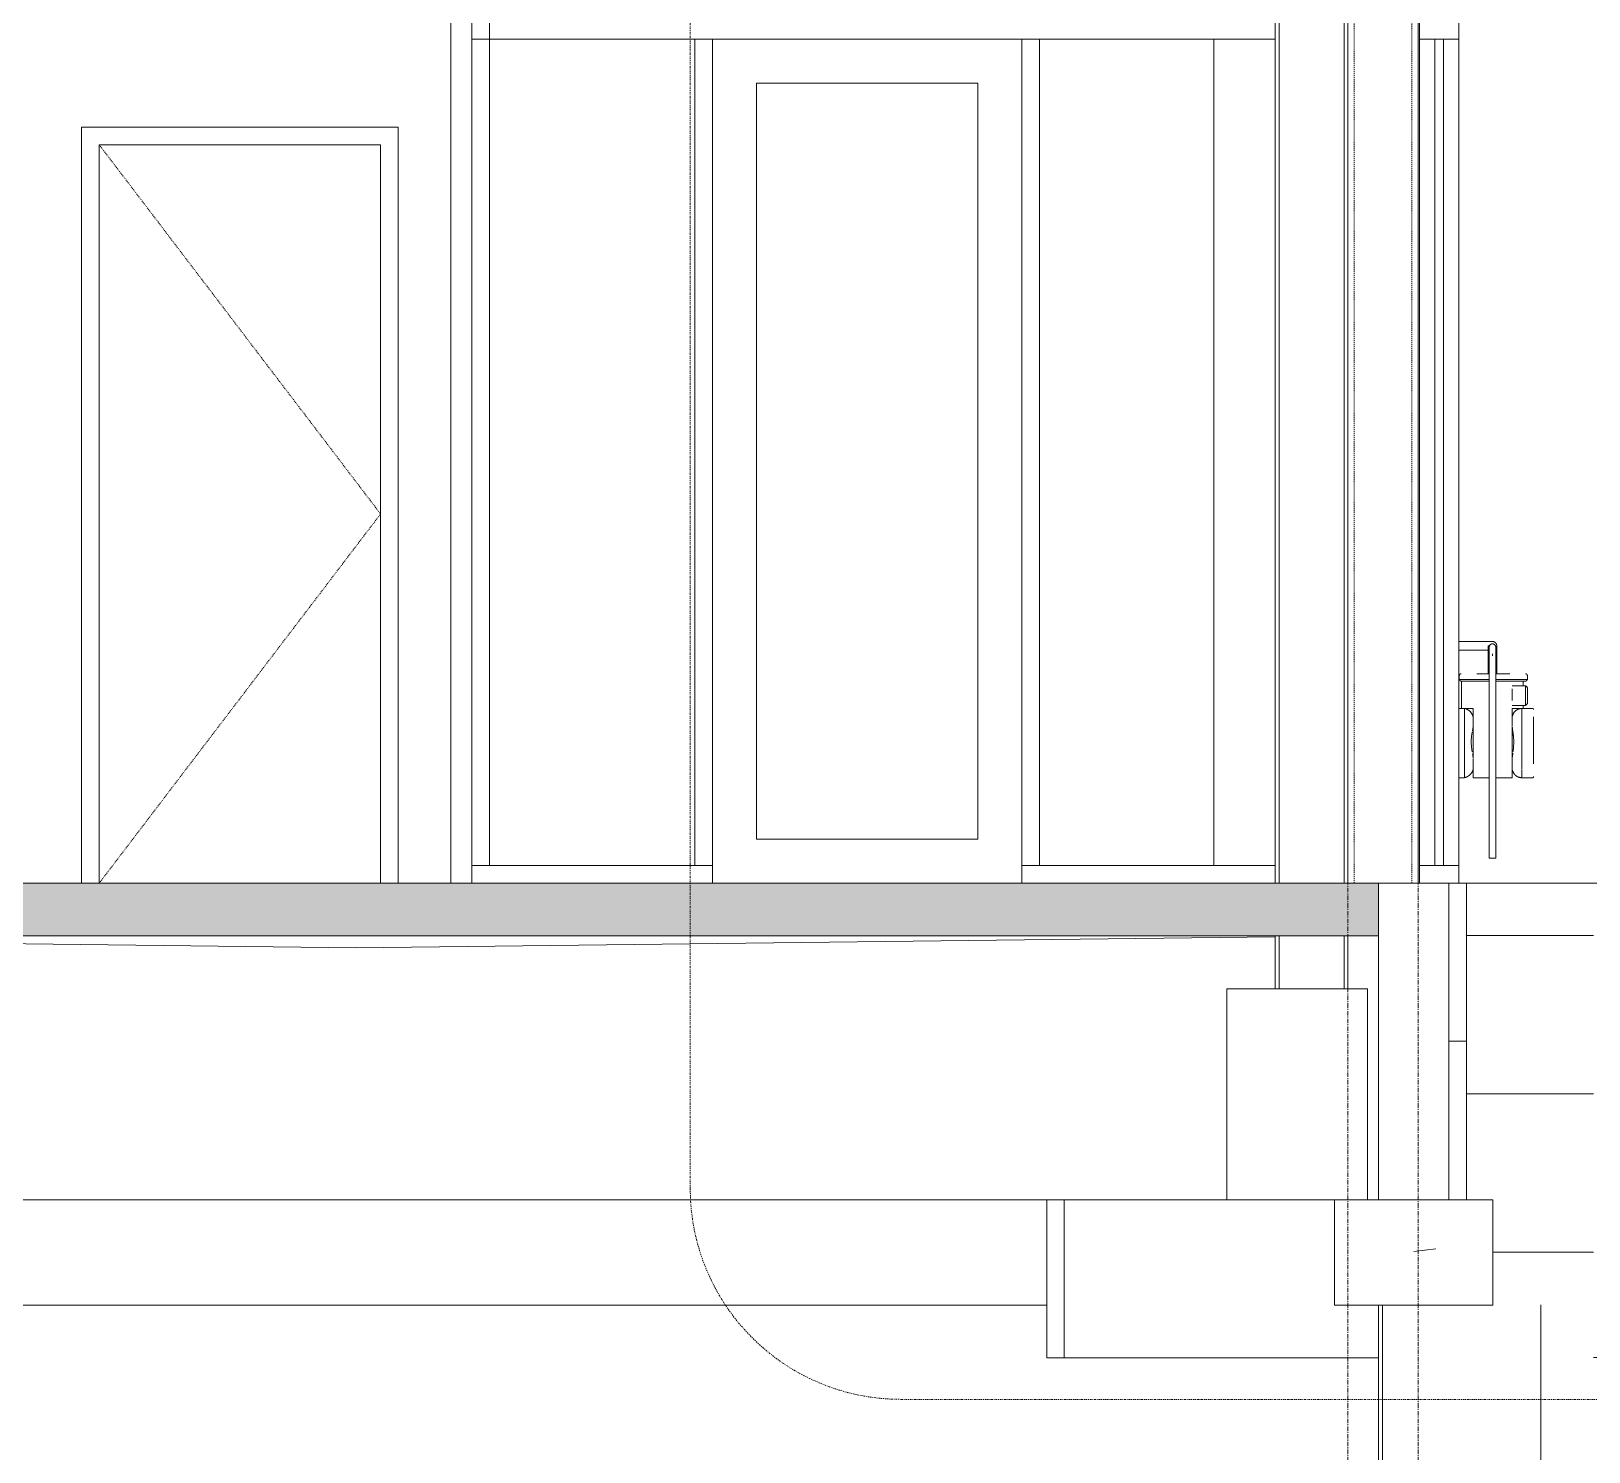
# Model space of a CAD drawing. Header units: inches. Extents: x 21386 to 98862, y -290 to 853.
# Drawn here: x 33353.4 to 33530.5, y -64.7 to 96.9 of the extents above; entities that cross this region are included whole.
import ezdxf

# ---------------------------------------------------------------- set-up
doc = ezdxf.new("R2010")
doc.units = ezdxf.units.IN
doc.header["$MEASUREMENT"] = 0
for name, pattern in [('Dash 1_16_', [0.125, 0.0625, -0.0625]), ('Dash Dot 3_16_', [0.3125, 0.1875, -0.0625, 0, -0.0625]), ('Grid Line 1_2_', [0.875, 0.5, -0.125, 0.125, -0.125]), ('Hidden 1_8_', [0.1875, 0.125, -0.0625])]:
    doc.linetypes.add(name, pattern=pattern)
for name, color, linetype, lineweight in [('A-ANNO-SYMB', 150, 'Continuous', 9), ('A-DOOR', 31, 'Continuous', 13), ('A-DOOR-FRAM', 31, 'Continuous', 9), ('A-FLOR', 192, 'Continuous', 13), ('A-FLOR-LEVL', 51, 'Continuous', 9), ('A-FLOR-MCUT', 51, 'Continuous', 9), ('A-FLOR-PATT', 8, 'Continuous', 25), ('A-GLAZ-CURT', 52, 'Continuous', 13), ('A-GLAZ-CWMG', 51, 'Continuous', 13), ('A-WALL', 113, 'Continuous', 13), ('A-WALL-PATT', 111, 'Continuous', 25), ('C-TOPO', 7, 'Continuous', 13), ('I-WALL', 2, 'Continuous', 13), ('L-SITE-WALL', 31, 'Continuous', 13), ('P-SANR-FIXT', 6, 'Continuous', 13), ('S-COLS', 52, 'Continuous', 13), ('S-FNDN', 32, 'Continuous', 13), ('S-GRID', 1, 'Continuous', 9)]:
    doc.layers.add(name, color=color, linetype=linetype, lineweight=lineweight)
pattern_1 = [(50, (22011.01, 102), (55.0854, -4.8198), [5.76, -63.36]), (355, (22011.01, 102), (-10.6557, 57.7685), [4.608, -50.688]), (100.451, (22015.6, 101.6), (44.4295, 52.9487), [4.895, -53.848]), (46.184, (22011.01, 117.36), (81.9644, -12.712), [8.64, -95.04]), (96.636, (22017.84, 116.3), (71.7815, 74.8124), [7.343, -80.772]), (351.184, (22011.01, 117.36), (71.782, 74.8124), [6.912, -76.032]), (21, (22018.69, 113.52), (45.842, -30.9215), [5.76, -63.36]), (326, (22018.69, 113.52), (18.687, 55.6915), [4.608, -50.688]), (71.451, (22022.51, 110.943), (64.529, 24.77), [4.895, -53.848]), (37.5, (22011.012, 102), (0.9339, 25.5668), [2.534, -47.539, 2.534, -48.922, -50.88]), (37.5, (22011.012, 102), (0.9339, 25.5668), [-101.53, 2.534, -48.346]), (7.5, (22011.012, 102), (20.204, 30.2913), [2.534, -26.803, 2.534, -46.387, -19.392]), (7.5, (22011.012, 102), (20.204, 30.2913), [-78.259, 2.534, -16.858]), (327.5, (21993.885, 102), (40.9978, -1.7324), [2.534, -16.666, 2.534, -57.37, -79.488]), (327.5, (21993.885, 102), (40.9978, -1.7324), [-79.104, 2.534, -76.954]), (317.5, (21986.205, 102), (44.7889, 7.6878), [2.534, -22.426, 2.534, -37.248, -56.448]), (317.5, (21986.205, 102), (44.7889, 7.6878), [-64.742, 2.534, -53.914])]
pattern_2 = [(0, (22011.01, 102), (48, 48), [48, -48]), (0, (22011.01, 120), (48, 48), [48, -48]), (0, (22011.01, 138), (48, 48), [48, -48]), (90, (22017.01, 144), (-48, 48), [48, -48]), (90, (22035.01, 144), (-48, 48), [48, -48]), (90, (22053.01, 144), (-48, 48), [48, -48])]

# ---------------------------------------------------------------- blocks, each defined once
blk = doc.blocks.new('Struct_Xcel_Sports Complex_rvt-3-Building Section - North_South looking East _ Fitness Center')
at = {"layer": 'A-FLOR-PATT', "lineweight": 9}
h = blk.add_hatch(dxfattribs=at)
h.set_pattern_fill('FP_46', color=256, style=0, pattern_type=2)
h.set_pattern_definition(pattern_1)
h.paths.add_polyline_path([(21132.3, -6), (22790.8, -6), (22790.8, 0), (21132.3, 0), (21132.3, -1.69)], flags=0)
at = {"layer": 'A-WALL-PATT', "lineweight": 9}
h = blk.add_hatch(dxfattribs=at)
h.set_pattern_fill('FP_46', color=8, style=0, pattern_type=2)
h.set_pattern_definition(pattern_1)
h.paths.add_polyline_path([(22798.8, -36), (22798.8, 0), (22790.8, 0), (22790.8, -36)], flags=0)
at = {"layer": 'S-FNDN', "lineweight": 9}
h = blk.add_hatch(dxfattribs=at)
h.set_pattern_fill('FP_46', color=8, style=0, pattern_type=2)
h.set_pattern_definition(pattern_1)
h.paths.add_polyline_path([(22801.62, -48), (22803.8, -48), (22803.8, -36), (22785.8, -36), (22785.8, -48)], flags=0)
at = {"layer": 'A-FLOR', "color": 7}
for p, q in [((22790.8, 0), (21132.3, 0)), ((21132.3, -6), (22790.8, -6))]:
    blk.add_line(p, q, dxfattribs=at)
at = {"layer": 'A-FLOR', "color": 8, "lineweight": 9}
for q in [(22561.68, -6), (22779.05, -6.1)]:
    blk.add_line((22674.49, -7.34), q, dxfattribs=at)
at = {"layer": 'A-FLOR-MCUT', "color": 7, "lineweight": 13}
blk.add_line((22790.8, -6), (22790.8, 0), dxfattribs=at)
at = {"layer": 'A-WALL', "color": 7}
blk.add_line((22790.8, 0), (22790.8, -6), dxfattribs=at)
at = {"layer": 'L-SITE-WALL', "color": 7}
for p, q in [((22798.8, 0), (22790.8, 0)), ((22798.8, -36), (22798.8, 0)), ((22790.8, -6), (22790.8, -36)), ((22790.8, -36), (22798.8, -36))]:
    blk.add_line(p, q, dxfattribs=at)
at = {"layer": 'S-FNDN', "color": 8, "lineweight": 9}
for p, q in [((22773.55, -12), (22789.55, -12)), ((22773.55, -36), (22773.55, -12)), ((22789.55, -36), (22789.55, -12)), ((22573.05, -36), (22753.05, -36)), ((22753.05, -36), (22755.05, -36)), ((22753.05, -54), (22753.05, -36)), ((22755.05, -36), (22785.8, -36)), ((22755.05, -54), (22755.05, -36)), ((22753.05, -48), (22573.05, -48)), ((22755.05, -54), (22753.05, -54)), ((22790.8, -54), (22755.05, -54))]:
    blk.add_line(p, q, dxfattribs=at)
at = {"layer": 'S-FNDN', "color": 7}
for p, q in [((22803.8, -36), (22785.8, -36)), ((22785.8, -36), (22785.8, -48)), ((22803.8, -48), (22803.8, -36)), ((22785.8, -48), (22803.8, -48))]:
    blk.add_line(p, q, dxfattribs=at)
blk = doc.blocks.new('W-Wide Flange-Column - B2_E-1389165-Building Section - North_South looking East _ Fitness Center')
at = {"layer": 'S-COLS', "color": 8, "lineweight": 9}
for p, q in [((22779.05, 144.99), (22779.05, 0)), ((22779.49, 144.97), (22779.49, 0)), ((22786.87, 144.66), (22786.87, 0)), ((22787.3, 142.44), (22787.3, 142.63)), ((22779.05, -6), (22779.05, -12)), ((22779.49, -6), (22779.49, -12)), ((22786.87, -6), (22786.87, -12)), ((22787.3, -12), (22787.3, -6))]:
    blk.add_line(p, q, dxfattribs=at)
blk = doc.blocks.new('Door_Single_Storefront - one-1371399-Building Section - North_South looking East _ Fitness Center')
at = {"layer": 'A-DOOR', "color": 8, "lineweight": 9}
for p, q in [((22720.05, 5), (22720.05, 91)), ((22720.05, 91), (22745.24, 91)), ((22745.24, 91), (22745.24, 5)), ((22745.24, 5), (22720.05, 5))]:
    blk.add_line(p, q, dxfattribs=at)
blk = doc.blocks.new('Rectangular Mullion - Exterior 2_ x 4_5_-1417938-Building Section - North_South looking East _ Fitness Center')
at = {"layer": 'A-GLAZ-CWMG', "color": 8, "lineweight": 9}
blk.add_line((22714.05, 96), (22687.68, 96), dxfattribs=at)
blk = doc.blocks.new('Rectangular Mullion - Exterior 2_ x 4_5_-1144623-Building Section - North_South looking East _ Fitness Center')
at = {"layer": 'A-GLAZ-CWMG', "color": 8, "lineweight": 9}
blk.add_line((22779.05, 96), (22751.24, 96), dxfattribs=at)
blk = doc.blocks.new('Rectangular Mullion - Exterior 2_ x 4_5_-1307559-Building Section - North_South looking East _ Fitness Center')
at = {"layer": 'A-GLAZ-CWMG', "color": 8, "lineweight": 9}
blk.add_line((22751.24, 96), (22714.05, 96), dxfattribs=at)
blk = doc.blocks.new('Rectangular Mullion - Exterior 2_ x 4_5_-1312638-Building Section - North_South looking East _ Fitness Center')
at = {"layer": 'A-GLAZ-CWMG', "color": 8, "lineweight": 9}
for p, q in [((22750.24, 0), (22750.24, 2)), ((22750.24, 2), (22779.05, 2))]:
    blk.add_line(p, q, dxfattribs=at)
blk = doc.blocks.new('Rectangular Mullion - Exterior 2_ x 4_5_-1417939-Building Section - North_South looking East _ Fitness Center')
at = {"layer": 'A-GLAZ-CWMG', "color": 8, "lineweight": 9}
for p, q in [((22687.68, 2), (22715.05, 2)), ((22715.05, 2), (22715.05, 0))]:
    blk.add_line(p, q, dxfattribs=at)
blk = doc.blocks.new('Rectangular Mullion - Exterior 2_ x 4_5_-1142494-Building Section - North_South looking East _ Fitness Center')
at = {"layer": 'A-GLAZ-CWMG', "color": 8, "lineweight": 9}
for p, q in [((22689.68, 98), (22689.68, 2)), ((22689.68, 2), (22687.68, 2))]:
    blk.add_line(p, q, dxfattribs=at)
blk = doc.blocks.new('Rectangular Mullion - Exterior 2_ x 4_5_-1115231-Building Section - North_South looking East _ Fitness Center')
at = {"layer": 'A-GLAZ-CWMG', "color": 8, "lineweight": 9}
for p, q in [((22750.24, 96), (22752.24, 96)), ((22750.24, 96), (22750.24, 2)), ((22752.24, 96), (22752.24, 2)), ((22752.24, 2), (22750.24, 2))]:
    blk.add_line(p, q, dxfattribs=at)
blk = doc.blocks.new('System Panel - INSULATED LOW-E GLAZING _SEE ELEVATIONS FOR U-FACTOR_ SHGC_ _ LT_-827433-Building Section - North_South looking East _ Fitness Center')
at = {"layer": 'A-GLAZ-CURT', "color": 7}
for p, q in [((22797.18, 96), (22797.18, 2)), ((22798.18, 96), (22797.18, 96)), ((22798.18, 2), (22798.18, 96)), ((22797.18, 2), (22798.18, 2))]:
    blk.add_line(p, q, dxfattribs=at)
at = {"layer": 'A-GLAZ-CURT', "color": 10, "lineweight": 9}
for p, q in [((22797.18, 96), (22797.18, 2)), ((22798.18, 96), (22797.18, 96)), ((22798.18, 2), (22798.18, 96)), ((22797.18, 2), (22798.18, 2))]:
    blk.add_line(p, q, dxfattribs=at)
blk = doc.blocks.new('Rectangular Mullion - Exterior 2_ x 4_5_-1305167-Building Section - North_South looking East _ Fitness Center')
at = {"layer": 'A-GLAZ-CWMG', "color": 7}
for p, q in [((22795.43, 2), (22795.43, 0)), ((22799.93, 2), (22795.43, 2)), ((22799.93, 0), (22799.93, 2)), ((22795.43, 0), (22799.93, 0))]:
    blk.add_line(p, q, dxfattribs=at)
blk = doc.blocks.new('Rectangular Mullion - Exterior 2_ x 4_5_-1135298-Building Section - North_South looking East _ Fitness Center')
at = {"layer": 'A-GLAZ-CWMG', "color": 7}
for p, q in [((22795.43, 98), (22795.43, 96)), ((22799.93, 98), (22795.43, 98)), ((22799.93, 96), (22799.93, 98)), ((22795.43, 96), (22799.93, 96))]:
    blk.add_line(p, q, dxfattribs=at)
blk = doc.blocks.new('Rectangular Mullion - Exterior 2_ x 4_5_-827464-Building Section - North_South looking East _ Fitness Center')
at = {"layer": 'A-GLAZ-CWMG', "color": 10, "lineweight": 9}
for p, q in [((22795.43, 96), (22797.18, 96)), ((22797.18, 96), (22798.18, 96)), ((22798.18, 96), (22799.93, 96)), ((22797.18, 2), (22795.43, 2)), ((22798.18, 2), (22797.18, 2)), ((22799.93, 2), (22798.18, 2))]:
    blk.add_line(p, q, dxfattribs=at)
at = {"layer": 'A-GLAZ-CWMG', "color": 8, "lineweight": 9}
for p, q in [((22795.43, 2), (22795.43, 96)), ((22799.93, 96), (22799.93, 2))]:
    blk.add_line(p, q, dxfattribs=at)
blk = doc.blocks.new('Single-Flush - 32_ x 84_-1295707-Building Section - North_South looking East _ Fitness Center')
at = {"layer": 'A-DOOR', "color": 8, "linetype": 'Dash 1_16_', "lineweight": 9}
for p in [(22645.3, 84), (22645.3, 0)]:
    blk.add_line(p, (22677.3, 42), dxfattribs=at)
at = {"layer": 'A-DOOR-FRAM', "color": 8}
for p, q in [((22679.3, 86), (22643.3, 86)), ((22643.3, 86), (22643.3, 0)), ((22679.3, 0), (22679.3, 86)), ((22645.3, 0), (22645.3, 84)), ((22645.3, 84), (22677.3, 84)), ((22677.3, 84), (22677.3, 0))]:
    blk.add_line(p, q, dxfattribs=at)
blk = doc.blocks.new('gas_meter-250_cfh_2214 - gas_meter-250_cfh_2214-1353211-Building Section - North_South looking East _ Fitness Center')
at = {"layer": 'P-SANR-FIXT', "color": 8, "lineweight": 9}
for p, q in [((22803.13, 27.5), (22799.93, 27.5)), ((22803.47, 27), (22803.25, 27)), ((22799.93, 26.5), (22803.13, 26.5)), ((22803.24, 26.25), (22803.24, 23.86)), ((22803.37, 26.11), (22803.37, 25.86)), ((22803.37, 25.86), (22803.37, 2.86)), ((22803.74, 26.09), (22803.74, 25.86)), ((22804.12, 25.86), (22804.12, 26.11)), ((22804.12, 2.86), (22804.12, 25.86)), ((22804.24, 23.86), (22804.24, 26.25)), ((22799.97, 23.6), (22799.97, 23.18)), ((22800.04, 23.18), (22799.97, 23.18)), ((22799.97, 23.18), (22801.97, 23.18)), ((22803.38, 23.83), (22801.97, 23.83)), ((22801.97, 23.18), (22803.38, 23.18)), ((22803.39, 23.86), (22803.24, 23.86)), ((22804.24, 23.86), (22804.09, 23.86)), ((22805.72, 23.83), (22804.1, 23.83)), ((22804.1, 23.18), (22805.72, 23.18)), ((22805.72, 23.18), (22807.72, 23.18)), ((22807.72, 23.18), (22807.65, 23.18)), ((22807.72, 23.18), (22807.72, 23.6)), ((22801.97, 23), (22800.13, 23)), ((22800.13, 23), (22800.19, 23)), ((22800.24, 23), (22800.24, 19.88)), ((22800.24, 23), (22801.97, 23)), ((22803.38, 23), (22801.97, 23)), ((22805.72, 23), (22804.1, 23)), ((22807.56, 23), (22805.72, 23)), ((22805.74, 23), (22807.24, 23)), ((22807.49, 22.47), (22806, 22.47)), ((22806, 21.72), (22806, 22.1)), ((22806, 20.97), (22806, 21.72)), ((22807.24, 22.47), (22807.24, 23)), ((22807.31, 23), (22807.56, 23)), ((22807.49, 21.72), (22807.49, 22.47)), ((22807.49, 20.97), (22807.49, 21.72)), ((22807.72, 22.24), (22807.72, 21.72)), ((22807.72, 21.72), (22807.72, 22.24)), ((22807.72, 21.72), (22807.72, 20.97)), ((22800.58, 19.88), (22799.93, 19.88)), ((22800.58, 18.94), (22800.58, 19.88)), ((22800.58, 19.88), (22801.56, 19.88)), ((22801.56, 19.88), (22801.56, 18.9)), ((22806, 20.78), (22806, 20.97)), ((22806, 20.22), (22807.49, 20.22)), ((22806, 18.94), (22806, 19.88)), ((22806, 19.88), (22807.08, 19.88)), ((22808.31, 19.88), (22807.08, 19.88)), ((22807.08, 19.88), (22807.08, 18.94)), ((22807.24, 19.87), (22807.24, 20.22)), ((22807.49, 20.22), (22807.49, 20.97)), ((22807.72, 20.97), (22807.72, 20.45)), ((22807.72, 20.45), (22807.72, 20.97)), ((22800.58, 13.6), (22800.58, 18.94)), ((22801.56, 18.9), (22801.56, 18.9)), ((22801.56, 18.89), (22801.56, 18.88)), ((22801.56, 18.88), (22801.56, 17.85)), ((22801.56, 17.87), (22801.56, 15.83)), ((22806, 18.88), (22806, 18.94)), ((22806, 17.85), (22806, 18.88)), ((22806, 15.83), (22806, 17.8)), ((22807.08, 18.94), (22807.08, 13.6)), ((22808.43, 13.59), (22808.43, 18.93)), ((22801.56, 15.83), (22801.56, 14.21)), ((22806, 14.29), (22806, 15.83)), ((22806, 13.54), (22806, 14.29)), ((22800.58, 12), (22800.58, 13.6)), ((22801.56, 14.14), (22801.56, 13.53)), ((22801.56, 13.53), (22801.56, 12.98)), ((22801.56, 12.98), (22801.56, 12)), ((22806, 12.94), (22806, 13.54)), ((22806, 12), (22806, 12.94)), ((22807.08, 13.6), (22807.08, 12.96)), ((22807.08, 12.91), (22807.08, 12)), ((22799.93, 12), (22800.58, 12)), ((22800.77, 12.08), (22800.81, 12.08)), ((22803.39, 12), (22801.56, 12)), ((22806, 12), (22804.11, 12)), ((22806.67, 12.08), (22806.81, 12.08)), ((22807.08, 12), (22808.31, 12)), ((22803.74, 2.86), (22803.37, 2.86)), ((22804.12, 2.86), (22803.74, 2.86))]:
    blk.add_line(p, q, dxfattribs=at)
at = {"layer": 'P-SANR-FIXT', "color": 8, "lineweight": 9, "flags": 128}
for points in [[(22803.13, 27.5), (22803.15, 27.5), (22803.18, 27.5), (22803.2, 27.5), (22803.23, 27.5), (22803.25, 27.5), (22803.27, 27.5), (22803.3, 27.5), (22803.32, 27.5), (22803.34, 27.5), (22803.37, 27.5), (22803.39, 27.5), (22803.41, 27.5), (22803.43, 27.5), (22803.45, 27.5), (22803.47, 27.5), (22803.49, 27.5), (22803.51, 27.5), (22803.53, 27.5), (22803.55, 27.5), (22803.57, 27.5), (22803.58, 27.5), (22803.6, 27.5), (22803.62, 27.5), (22803.63, 27.5), (22803.64, 27.5), (22803.66, 27.5), (22803.67, 27.5), (22803.68, 27.5), (22803.69, 27.5), (22803.7, 27.5), (22803.71, 27.5), (22803.71, 27.5), (22803.72, 27.5), (22803.73, 27.5), (22803.73, 27.5), (22803.74, 27.5), (22803.74, 27.5), (22803.74, 27.5), (22803.74, 27.5)], [(22803.24, 27), (22803.24, 27), (22803.24, 27), (22803.24, 26.99), (22803.24, 26.99), (22803.24, 26.99), (22803.24, 26.98), (22803.24, 26.97), (22803.24, 26.96), (22803.24, 26.95), (22803.24, 26.94), (22803.24, 26.93), (22803.24, 26.92), (22803.24, 26.9), (22803.24, 26.89), (22803.24, 26.87), (22803.24, 26.85), (22803.24, 26.83), (22803.24, 26.81), (22803.24, 26.79), (22803.24, 26.77), (22803.24, 26.75), (22803.24, 26.73), (22803.24, 26.7), (22803.24, 26.68), (22803.24, 26.66), (22803.24, 26.63), (22803.24, 26.6), (22803.24, 26.58), (22803.24, 26.55), (22803.24, 26.52), (22803.24, 26.49), (22803.24, 26.47), (22803.24, 26.44), (22803.24, 26.41), (22803.24, 26.38), (22803.24, 26.35), (22803.24, 26.32), (22803.24, 26.29), (22803.24, 26.26), (22803.24, 26.25)], [(22803.37, 26.86), (22803.37, 26.87), (22803.37, 26.89), (22803.37, 26.9), (22803.37, 26.91), (22803.37, 26.93), (22803.38, 26.94), (22803.38, 26.96), (22803.38, 26.97), (22803.39, 26.99), (22803.39, 27), (22803.4, 27.01), (22803.41, 27.03), (22803.41, 27.04), (22803.42, 27.05), (22803.43, 27.07), (22803.44, 27.08), (22803.45, 27.09), (22803.46, 27.1), (22803.47, 27.11), (22803.48, 27.12), (22803.49, 27.13), (22803.5, 27.14), (22803.51, 27.15), (22803.53, 27.16), (22803.54, 27.17), (22803.55, 27.18), (22803.56, 27.19), (22803.58, 27.19), (22803.59, 27.2), (22803.6, 27.2), (22803.62, 27.21), (22803.63, 27.21), (22803.65, 27.22), (22803.66, 27.22), (22803.68, 27.22), (22803.69, 27.23), (22803.71, 27.23), (22803.72, 27.23), (22803.74, 27.23), (22803.74, 27.23)], [(22803.37, 26.11), (22803.37, 26.14), (22803.37, 26.17), (22803.37, 26.2), (22803.37, 26.22), (22803.37, 26.25), (22803.37, 26.28), (22803.37, 26.31), (22803.37, 26.34), (22803.37, 26.37), (22803.37, 26.4), (22803.37, 26.42), (22803.37, 26.45), (22803.37, 26.48), (22803.37, 26.5), (22803.37, 26.53), (22803.37, 26.55), (22803.37, 26.58), (22803.37, 26.6), (22803.37, 26.62), (22803.37, 26.64), (22803.37, 26.66), (22803.37, 26.68), (22803.37, 26.7), (22803.37, 26.72), (22803.37, 26.74), (22803.37, 26.75), (22803.37, 26.77), (22803.37, 26.78), (22803.37, 26.79), (22803.37, 26.8), (22803.37, 26.81), (22803.37, 26.82), (22803.37, 26.83), (22803.37, 26.84), (22803.37, 26.84), (22803.37, 26.85), (22803.37, 26.85), (22803.37, 26.85), (22803.37, 26.86)], [(22803.37, 26.86), (22803.37, 26.85), (22803.37, 26.85), (22803.37, 26.85), (22803.37, 26.84), (22803.37, 26.84), (22803.37, 26.83), (22803.37, 26.82), (22803.37, 26.8), (22803.37, 26.79), (22803.37, 26.78), (22803.37, 26.76), (22803.37, 26.74), (22803.37, 26.72), (22803.37, 26.7), (22803.37, 26.68), (22803.37, 26.66), (22803.37, 26.63), (22803.37, 26.61), (22803.37, 26.58), (22803.37, 26.55), (22803.37, 26.52), (22803.37, 26.49), (22803.37, 26.46), (22803.37, 26.43), (22803.37, 26.4), (22803.37, 26.36), (22803.37, 26.33), (22803.37, 26.29), (22803.37, 26.25), (22803.37, 26.22), (22803.37, 26.18), (22803.37, 26.14), (22803.37, 26.1), (22803.37, 26.06), (22803.37, 26.03), (22803.37, 25.99), (22803.37, 25.95), (22803.37, 25.91), (22803.37, 25.87), (22803.37, 25.86)], [(22803.74, 27.5), (22803.76, 27.5), (22803.78, 27.5), (22803.8, 27.5), (22803.82, 27.49), (22803.84, 27.49), (22803.86, 27.49), (22803.88, 27.48), (22803.9, 27.47), (22803.92, 27.47), (22803.94, 27.46), (22803.95, 27.45), (22803.97, 27.44), (22803.99, 27.43), (22804.01, 27.42), (22804.02, 27.41), (22804.04, 27.4), (22804.05, 27.39), (22804.07, 27.38), (22804.08, 27.36), (22804.1, 27.35), (22804.11, 27.33), (22804.13, 27.32), (22804.14, 27.3), (22804.15, 27.29), (22804.16, 27.27), (22804.17, 27.25), (22804.18, 27.24), (22804.19, 27.22), (22804.2, 27.2), (22804.21, 27.18), (22804.21, 27.16), (22804.22, 27.14), (22804.22, 27.12), (22804.23, 27.1), (22804.23, 27.08), (22804.24, 27.07), (22804.24, 27.05), (22804.24, 27.03), (22804.24, 27.01), (22804.24, 26.99), (22804.24, 26.97), (22804.24, 26.95), (22804.23, 26.93), (22804.23, 26.91), (22804.23, 26.89), (22804.22, 26.87)], [(22803.74, 27.23), (22803.76, 27.23), (22803.77, 27.23), (22803.79, 27.23), (22803.8, 27.23), (22803.81, 27.22), (22803.83, 27.22), (22803.84, 27.22), (22803.86, 27.21), (22803.87, 27.21), (22803.89, 27.2), (22803.9, 27.19), (22803.91, 27.19), (22803.93, 27.18), (22803.94, 27.17), (22803.95, 27.16), (22803.96, 27.16), (22803.98, 27.15), (22803.99, 27.14), (22804, 27.13), (22804.01, 27.12), (22804.02, 27.11), (22804.03, 27.09), (22804.04, 27.08), (22804.05, 27.07), (22804.06, 27.06), (22804.06, 27.05), (22804.07, 27.03), (22804.08, 27.02), (22804.08, 27.01), (22804.09, 26.99), (22804.09, 26.98), (22804.1, 26.96), (22804.1, 26.95), (22804.11, 26.93), (22804.11, 26.92), (22804.11, 26.9), (22804.11, 26.89), (22804.11, 26.87), (22804.12, 26.86), (22804.12, 26.86)], [(22804.12, 26.86), (22804.12, 26.85), (22804.12, 26.85), (22804.12, 26.85), (22804.12, 26.85), (22804.12, 26.84), (22804.12, 26.83), (22804.12, 26.83), (22804.12, 26.82), (22804.12, 26.81), (22804.12, 26.8), (22804.12, 26.78), (22804.12, 26.77), (22804.12, 26.76), (22804.12, 26.74), (22804.12, 26.72), (22804.12, 26.71), (22804.12, 26.69), (22804.12, 26.67), (22804.12, 26.65), (22804.12, 26.63), (22804.12, 26.61), (22804.12, 26.58), (22804.12, 26.56), (22804.12, 26.54), (22804.12, 26.51), (22804.12, 26.48), (22804.12, 26.46), (22804.12, 26.43), (22804.12, 26.4), (22804.12, 26.38), (22804.12, 26.35), (22804.12, 26.32), (22804.12, 26.29), (22804.12, 26.26), (22804.12, 26.23), (22804.12, 26.2), (22804.12, 26.17), (22804.12, 26.14), (22804.12, 26.11), (22804.12, 26.11)], [(22804.12, 25.86), (22804.12, 25.9), (22804.12, 25.94), (22804.12, 25.97), (22804.12, 26.01), (22804.12, 26.05), (22804.12, 26.09), (22804.12, 26.13), (22804.12, 26.17), (22804.12, 26.21), (22804.12, 26.24), (22804.12, 26.28), (22804.12, 26.32), (22804.12, 26.35), (22804.12, 26.39), (22804.12, 26.42), (22804.12, 26.45), (22804.12, 26.48), (22804.12, 26.51), (22804.12, 26.54), (22804.12, 26.57), (22804.12, 26.6), (22804.12, 26.63), (22804.12, 26.65), (22804.12, 26.67), (22804.12, 26.7), (22804.12, 26.72), (22804.12, 26.74), (22804.12, 26.76), (22804.12, 26.77), (22804.12, 26.79), (22804.12, 26.8), (22804.12, 26.81), (22804.12, 26.82), (22804.12, 26.83), (22804.12, 26.84), (22804.12, 26.85), (22804.12, 26.85), (22804.12, 26.85), (22804.12, 26.86)], [(22804.2, 26.81), (22804.19, 26.79), (22804.19, 26.77), (22804.18, 26.76), (22804.17, 26.74)], [(22804.24, 26.25), (22804.24, 26.28), (22804.24, 26.31), (22804.24, 26.34), (22804.24, 26.37), (22804.24, 26.4), (22804.24, 26.43), (22804.24, 26.46), (22804.24, 26.49), (22804.24, 26.51), (22804.24, 26.54), (22804.24, 26.57), (22804.24, 26.6), (22804.24, 26.62), (22804.24, 26.65), (22804.24, 26.67), (22804.24, 26.7), (22804.24, 26.72), (22804.24, 26.74), (22804.24, 26.77), (22804.24, 26.79), (22804.24, 26.81), (22804.24, 26.83), (22804.24, 26.85), (22804.24, 26.86), (22804.24, 26.88), (22804.24, 26.9), (22804.24, 26.91), (22804.24, 26.93), (22804.24, 26.94), (22804.24, 26.95), (22804.24, 26.96), (22804.24, 26.97), (22804.24, 26.98), (22804.24, 26.98), (22804.24, 26.99), (22804.24, 26.99), (22804.24, 27), (22804.24, 27), (22804.24, 27)], [(22803.28, 26.5), (22803.26, 26.5), (22803.23, 26.5), (22803.21, 26.5), (22803.18, 26.5), (22803.16, 26.5), (22803.14, 26.5), (22803.13, 26.5)], [(22799.97, 23.6), (22799.97, 23.61), (22799.97, 23.62), (22799.97, 23.63), (22799.97, 23.64), (22799.97, 23.64), (22799.98, 23.65), (22799.98, 23.66), (22799.98, 23.67), (22799.98, 23.68), (22799.99, 23.69), (22799.99, 23.7), (22800, 23.71), (22800, 23.71), (22800.01, 23.72), (22800.01, 23.73), (22800.02, 23.74), (22800.02, 23.74), (22800.03, 23.75), (22800.03, 23.76), (22800.04, 23.77), (22800.05, 23.77), (22800.05, 23.78), (22800.06, 23.78), (22800.07, 23.79), (22800.08, 23.79), (22800.08, 23.8), (22800.09, 23.8), (22800.1, 23.81), (22800.11, 23.81), (22800.12, 23.82), (22800.13, 23.82), (22800.14, 23.82), (22800.14, 23.82), (22800.15, 23.83), (22800.16, 23.83), (22800.17, 23.83), (22800.18, 23.83), (22800.19, 23.83), (22800.2, 23.83), (22800.2, 23.83)], [(22800.13, 23), (22800.12, 23), (22800.11, 23.01), (22800.1, 23.01), (22800.09, 23.02), (22800.09, 23.02), (22800.08, 23.02), (22800.07, 23.03), (22800.06, 23.04), (22800.05, 23.04), (22800.05, 23.05), (22800.04, 23.05), (22800.03, 23.06), (22800.03, 23.07), (22800.02, 23.08), (22800.01, 23.08), (22800.01, 23.09), (22800, 23.1), (22800, 23.11), (22799.99, 23.12), (22799.99, 23.12), (22799.98, 23.13), (22799.98, 23.14), (22799.98, 23.15), (22799.97, 23.16), (22799.97, 23.17), (22799.97, 23.18), (22799.97, 23.18)], [(22807.49, 23.83), (22807.5, 23.83), (22807.51, 23.83), (22807.52, 23.83), (22807.52, 23.83), (22807.53, 23.83), (22807.54, 23.82), (22807.55, 23.82), (22807.56, 23.82), (22807.57, 23.82), (22807.58, 23.81), (22807.59, 23.81), (22807.59, 23.81), (22807.6, 23.8), (22807.61, 23.8), (22807.62, 23.79), (22807.63, 23.79), (22807.63, 23.78), (22807.64, 23.77), (22807.65, 23.77), (22807.65, 23.76), (22807.66, 23.75), (22807.67, 23.75), (22807.67, 23.74), (22807.68, 23.73), (22807.68, 23.72), (22807.69, 23.72), (22807.69, 23.71), (22807.7, 23.7), (22807.7, 23.69), (22807.7, 23.68), (22807.71, 23.67), (22807.71, 23.67), (22807.71, 23.66), (22807.71, 23.65), (22807.72, 23.64), (22807.72, 23.63), (22807.72, 23.62), (22807.72, 23.61), (22807.72, 23.6), (22807.72, 23.6)], [(22807.72, 23.18), (22807.72, 23.17), (22807.72, 23.16), (22807.71, 23.15), (22807.71, 23.14), (22807.71, 23.13), (22807.7, 23.13), (22807.7, 23.12), (22807.69, 23.11), (22807.69, 23.1), (22807.68, 23.09), (22807.68, 23.08), (22807.67, 23.08), (22807.66, 23.07), (22807.66, 23.06), (22807.65, 23.06), (22807.64, 23.05), (22807.64, 23.04), (22807.63, 23.04), (22807.62, 23.03), (22807.61, 23.03), (22807.61, 23.02), (22807.6, 23.02), (22807.59, 23.01), (22807.58, 23.01), (22807.57, 23), (22807.56, 23), (22807.56, 23)], [(22807.49, 22.47), (22807.52, 22.45), (22807.55, 22.43), (22807.58, 22.4), (22807.6, 22.38), (22807.63, 22.35), (22807.65, 22.33), (22807.68, 22.3), (22807.7, 22.27), (22807.72, 22.24)], [(22807.72, 20.45), (22807.7, 20.42), (22807.68, 20.39), (22807.65, 20.36), (22807.63, 20.34), (22807.6, 20.31), (22807.58, 20.29), (22807.55, 20.26), (22807.52, 20.24), (22807.49, 20.22)], [(22808.31, 19.88), (22808.32, 19.88), (22808.32, 19.88), (22808.32, 19.88), (22808.33, 19.88), (22808.33, 19.88), (22808.34, 19.88), (22808.34, 19.87), (22808.35, 19.87), (22808.35, 19.87), (22808.36, 19.87), (22808.36, 19.87), (22808.37, 19.87), (22808.37, 19.86), (22808.37, 19.86), (22808.38, 19.86), (22808.38, 19.86), (22808.38, 19.85), (22808.39, 19.85), (22808.39, 19.85), (22808.4, 19.84), (22808.4, 19.84), (22808.4, 19.84), (22808.4, 19.83), (22808.41, 19.83), (22808.41, 19.82), (22808.41, 19.82), (22808.41, 19.82), (22808.42, 19.81), (22808.42, 19.81), (22808.42, 19.8), (22808.42, 19.8), (22808.42, 19.79), (22808.42, 19.79), (22808.43, 19.79), (22808.43, 19.78), (22808.43, 19.78), (22808.43, 19.77), (22808.43, 19.77), (22808.43, 19.76), (22808.43, 19.76)], [(22808.43, 12.12), (22808.43, 12.11), (22808.43, 12.11), (22808.43, 12.1), (22808.43, 12.1), (22808.43, 12.09), (22808.42, 12.09), (22808.42, 12.09), (22808.42, 12.08), (22808.42, 12.08), (22808.42, 12.07), (22808.42, 12.07), (22808.42, 12.06), (22808.41, 12.06), (22808.41, 12.06), (22808.41, 12.05), (22808.41, 12.05), (22808.4, 12.04), (22808.4, 12.04), (22808.4, 12.04), (22808.39, 12.03), (22808.39, 12.03), (22808.39, 12.03), (22808.38, 12.02), (22808.38, 12.02), (22808.37, 12.02), (22808.37, 12.02), (22808.37, 12.01), (22808.36, 12.01), (22808.36, 12.01), (22808.35, 12.01), (22808.35, 12.01), (22808.34, 12), (22808.34, 12), (22808.34, 12), (22808.33, 12), (22808.33, 12), (22808.32, 12), (22808.32, 12), (22808.31, 12)]]:
    blk.add_lwpolyline(points, dxfattribs=at)
at = {"layer": 'P-SANR-FIXT', "color": 8, "lineweight": 9}
for points, knots in [([(22801.56, 18.9), (22801.54, 18.96), (22801.51, 19.06), (22801.46, 19.17), (22801.41, 19.27), (22801.34, 19.37), (22801.27, 19.46), (22801.2, 19.53), (22801.13, 19.6), (22801.06, 19.65), (22801.01, 19.69), (22800.98, 19.71), (22800.94, 19.73), (22800.88, 19.77), (22800.8, 19.8), (22800.7, 19.85), (22800.63, 19.87), (22800.58, 19.88)], [0, 0, 0, 0, 0.1, 0.15, 0.2, 0.3, 0.35, 0.4, 0.475, 0.55, 0.5875, 0.60625, 0.625, 0.7, 0.775, 0.85, 1, 1, 1, 1]), ([(22801.39, 19.3), (22801.38, 19.3), (22801.37, 19.32), (22801.35, 19.35), (22801.33, 19.38), (22801.31, 19.41), (22801.29, 19.43), (22801.27, 19.45), (22801.24, 19.48), (22801.21, 19.51), (22801.2, 19.53), (22801.19, 19.54)], [0.1823297, 0.1823297, 0.1823297, 0.1823297, 0.1875, 0.21875, 0.234375, 0.25, 0.265625, 0.28125, 0.3125, 0.34375, 0.375, 0.375, 0.375, 0.375]), ([(22801.19, 19.54), (22801.2, 19.53), (22801.21, 19.51), (22801.24, 19.48), (22801.27, 19.45), (22801.29, 19.43), (22801.3, 19.41), (22801.31, 19.41)], [0.625, 0.625, 0.625, 0.625, 0.65625, 0.6875, 0.71875, 0.734375, 0.75, 0.75, 0.75, 0.75]), ([(22807.08, 19.88), (22807.04, 19.88), (22806.99, 19.88), (22806.9, 19.86), (22806.85, 19.85), (22806.81, 19.84), (22806.77, 19.83), (22806.73, 19.82), (22806.69, 19.8), (22806.64, 19.79), (22806.6, 19.76), (22806.55, 19.74), (22806.5, 19.71), (22806.45, 19.68), (22806.4, 19.64), (22806.35, 19.6), (22806.31, 19.56), (22806.28, 19.53), (22806.25, 19.49), (22806.21, 19.45), (22806.17, 19.39), (22806.13, 19.32), (22806.1, 19.25), (22806.07, 19.18), (22806.03, 19.08), (22806.01, 19), (22806, 18.94)], [0, 0, 0, 0, 0.142857, 0.214286, 0.25, 0.285714, 0.321429, 0.357143, 0.392857, 0.428571, 0.464286, 0.5, 0.535714, 0.571429, 0.607143, 0.642857, 0.678571, 0.696429, 0.714286, 0.75, 0.785714, 0.821429, 0.857143, 0.892857, 0.928571, 1, 1, 1, 1]), ([(22806.29, 19.54), (22806.29, 19.53), (22806.27, 19.52), (22806.25, 19.49), (22806.22, 19.46), (22806.21, 19.44), (22806.19, 19.42), (22806.18, 19.4), (22806.16, 19.37), (22806.14, 19.34), (22806.13, 19.31), (22806.12, 19.31)], [0.625, 0.625, 0.625, 0.625, 0.65625, 0.6875, 0.71875, 0.734375, 0.75, 0.765625, 0.78125, 0.8125, 0.8259982, 0.8259982, 0.8259982, 0.8259982]), ([(22806.19, 19.42), (22806.2, 19.42), (22806.21, 19.44), (22806.22, 19.46), (22806.25, 19.49), (22806.27, 19.52), (22806.29, 19.53), (22806.29, 19.54)], [0.25, 0.25, 0.25, 0.25, 0.265625, 0.28125, 0.3125, 0.34375, 0.375, 0.375, 0.375, 0.375]), ([(22801.56, 18.9), (22801.54, 18.96), (22801.52, 19.03), (22801.48, 19.13), (22801.46, 19.17), (22801.45, 19.19)], [0, 0, 0, 0, 0.0625, 0.09375, 0.125, 0.125, 0.125, 0.125]), ([(22801.46, 17.28), (22801.47, 17.32), (22801.49, 17.44), (22801.52, 17.64), (22801.55, 17.8), (22801.56, 17.87)], [0.6893474, 0.6893474, 0.6893474, 0.6893474, 0.75, 0.875, 1, 1, 1, 1]), ([(22806.08, 19.22), (22806.07, 19.2), (22806.06, 19.16), (22806.03, 19.07), (22806.01, 18.99), (22806, 18.94)], [0.875, 0.875, 0.875, 0.875, 0.90625, 0.9375, 1, 1, 1, 1]), ([(22806, 17.8), (22806.01, 17.72), (22806.03, 17.57), (22806.05, 17.38), (22806.06, 17.27), (22806.07, 17.23)], [0, 0, 0, 0, 0.125, 0.25, 0.3090159, 0.3090159, 0.3090159, 0.3090159]), ([(22801.34, 15.83), (22801.33, 16.01), (22801.33, 16.29), (22801.36, 16.64), (22801.39, 16.86), (22801.41, 17.03), (22801.43, 17.12), (22801.44, 17.18), (22801.44, 17.19)], [0, 0, 0, 0, 0.25, 0.375, 0.5, 0.5625, 0.625, 0.6413922, 0.6413922, 0.6413922, 0.6413922]), ([(22806.08, 17.13), (22806.08, 17.12), (22806.09, 17.07), (22806.1, 16.98), (22806.12, 16.86), (22806.13, 16.73), (22806.15, 16.56), (22806.17, 16.27), (22806.17, 16.01), (22806.16, 15.83)], [0.3581675, 0.3581675, 0.3581675, 0.3581675, 0.375, 0.4375, 0.5, 0.5625, 0.625, 0.75, 1, 1, 1, 1]), ([(22801.44, 14.93), (22801.44, 14.95), (22801.42, 15.07), (22801.39, 15.27), (22801.36, 15.55), (22801.34, 15.74), (22801.34, 15.83)], [0.4590176, 0.4590176, 0.4590176, 0.4590176, 0.5, 0.6666667, 0.8333333, 1, 1, 1, 1]), ([(22806.16, 15.83), (22806.16, 15.74), (22806.15, 15.57), (22806.12, 15.3), (22806.1, 15.11), (22806.08, 15), (22806.08, 14.99)], [0, 0, 0, 0, 0.1666667, 0.3333333, 0.5, 0.5353364, 0.5353364, 0.5353364, 0.5353364]), ([(22800.58, 12), (22800.61, 12.01), (22800.67, 12.02), (22800.75, 12.06), (22800.82, 12.09), (22800.88, 12.11), (22800.93, 12.14), (22800.99, 12.18), (22801.04, 12.22), (22801.1, 12.26), (22801.15, 12.3), (22801.19, 12.34), (22801.22, 12.37), (22801.27, 12.42), (22801.34, 12.51), (22801.41, 12.61), (22801.46, 12.71), (22801.51, 12.82), (22801.54, 12.91), (22801.56, 12.98)], [0, 0, 0, 0, 0.1, 0.2, 0.25, 0.3, 0.35, 0.4, 0.45, 0.5, 0.55, 0.575, 0.6, 0.65, 0.7, 0.8, 0.85, 0.9, 1, 1, 1, 1]), ([(22801.26, 12.41), (22801.27, 12.43), (22801.31, 12.47), (22801.34, 12.52), (22801.36, 12.55), (22801.37, 12.56)], [0.8, 0.8, 0.8, 0.8, 0.825, 0.85, 0.86115606, 0.86115606, 0.86115606, 0.86115606]), ([(22801.43, 12.66), (22801.46, 12.71), (22801.5, 12.8), (22801.54, 12.91), (22801.56, 12.96)], [0.9, 0.9, 0.9, 0.9, 0.95, 0.99598298, 0.99598298, 0.99598298, 0.99598298]), ([(22806, 12.94), (22806.01, 12.87), (22806.04, 12.77), (22806.08, 12.66), (22806.12, 12.58), (22806.16, 12.5), (22806.21, 12.43), (22806.26, 12.38), (22806.29, 12.34), (22806.32, 12.31), (22806.35, 12.28), (22806.39, 12.25), (22806.43, 12.21), (22806.48, 12.18), (22806.52, 12.16), (22806.55, 12.14), (22806.58, 12.12), (22806.61, 12.11), (22806.66, 12.09), (22806.71, 12.07), (22806.76, 12.05), (22806.81, 12.03), (22806.85, 12.02), (22806.9, 12.02), (22806.95, 12.01), (22807.02, 12), (22807.06, 12), (22807.08, 12)], [0, 0, 0, 0, 0.083333, 0.125, 0.166667, 0.208333, 0.25, 0.291667, 0.3125, 0.333333, 0.354167, 0.375, 0.416667, 0.458333, 0.479167, 0.5, 0.520833, 0.541667, 0.583333, 0.625, 0.666667, 0.708333, 0.75, 0.791667, 0.833333, 0.916667, 1, 1, 1, 1]), ([(22806.16, 12.51), (22806.16, 12.51), (22806.17, 12.49), (22806.2, 12.45), (22806.23, 12.41), (22806.24, 12.39)], [0.14801628, 0.14801628, 0.14801628, 0.14801628, 0.15, 0.175, 0.2, 0.2, 0.2, 0.2])]:
    blk.add_open_spline(points, degree=3, knots=knots, dxfattribs=at)
for points in [[(22801.56, 14.21), (22801.55, 14.29), (22801.52, 14.46), (22801.49, 14.64), (22801.48, 14.73)], [(22806.06, 14.78), (22806.05, 14.7), (22806.03, 14.53), (22806.01, 14.37), (22806, 14.29)], [(22806, 12.94), (22806.01, 12.88), (22806.04, 12.77), (22806.07, 12.68), (22806.09, 12.63)]]:
    blk.add_open_spline(points, degree=3, dxfattribs=at)
blk = doc.blocks.new('C-Channel-Column - C8X13_7-1665977-Building Section - North_South looking East _ Fitness Center')
at = {"layer": 'S-COLS', "color": 8, "linetype": 'Hidden 1_8_', "lineweight": 9}
for p, q in [((22788.02, 0), (22788.02, 142.44)), ((22794.59, 0), (22794.59, 142.44))]:
    blk.add_line(p, q, dxfattribs=at)

msp = doc.modelspace()

# ---------------------------------------------------------------- hatches: boundary and pattern name
at = {"layer": 'A-WALL-PATT', "lineweight": 9}
h = msp.add_hatch(dxfattribs=at)
h.set_pattern_fill('FP_38', color=8, style=0, pattern_type=2)
h.set_pattern_definition([(0, (22011.012, 102), (0, 24), []), (90, (22011.012, 102), (-24, 1e-15), [])])
h.paths.add_polyline_path([(33514.61, -36), (33516.61, -36), (33516.61, 0), (33514.61, 0), (33514.61, -21.22)], flags=0)
at = {"layer": 'C-TOPO', "lineweight": 9}
h = msp.add_hatch(dxfattribs=at)
h.set_pattern_fill('FP_34', color=8, style=0, pattern_type=2)
h.set_pattern_definition(pattern_2)
h.paths.add_polyline_path([(33749.83, -79.83), (33749.83, 0), (33516.61, 0), (33516.61, -36), (33519.61, -36), (33519.61, -48), (33514.61, -48), (33514.61, -79.83), (33731.85, -79.83)], flags=0)
h = msp.add_hatch(dxfattribs=at)
h.set_pattern_fill('FP_34', color=8, style=0, pattern_type=2)
h.set_pattern_definition(pattern_2)
h.paths.add_polyline_path([(33509.89, -79.83), (33514.61, -79.83), (33514.53, -48), (33506.61, -48), (33506.61, -79.83), (33509.58, -79.83)], flags=0)

# ---------------------------------------------------------------- linework, layer by layer
at = {"layer": 'A-ANNO-SYMB', "linetype": 'Dash Dot 3_16_'}
for p, q in [((33428.32, 149.98), (33428.32, -34.71)), ((33452.32, -58.71), (33586.6, -58.71))]:
    msp.add_line(p, q, dxfattribs=at)
msp.add_arc((33452.32, -34.71), 24, 180, 270, dxfattribs=at)
at = {"layer": 'A-FLOR-LEVL', "linetype": 'Grid Line 1_2_'}
msp.add_line((31077.41, 0), (34441.96, 0), dxfattribs=at)
at = {"layer": 'C-TOPO'}
for p, q in [((33731.85, 0), (33516.61, 0)), ((33506.61, -79.83), (33506.61, -48))]:
    msp.add_line(p, q, dxfattribs=at)
at = {"layer": 'C-TOPO', "color": 8, "lineweight": 9}
for p, q in [((33731.85, 0), (33516.61, 0)), ((33506.61, -79.83), (33506.61, -48))]:
    msp.add_line(p, q, dxfattribs=at)
at = {"layer": 'I-WALL', "color": 8, "lineweight": 9}
for p, q in [((33401.11, 0), (33401.11, 134.07)), ((33403.49, 0), (33403.49, 98)), ((33487.86, 2), (33487.86, 96))]:
    msp.add_line(p, q, dxfattribs=at)
at = {"layer": 'L-SITE-WALL', "color": 7}
for p, q in [((33514.61, 0), (33514.61, -36)), ((33516.61, 0), (33514.61, 0)), ((33516.61, -36), (33516.61, 0)), ((33514.61, -36), (33516.61, -36))]:
    msp.add_line(p, q, dxfattribs=at)
at = {"layer": 'S-COLS', "color": 8, "lineweight": 9}
for p, q in [((33503.11, 0), (33503.11, 142.44)), ((33511.11, 142.44), (33511.11, 0))]:
    msp.add_line(p, q, dxfattribs=at)
at = {"layer": 'S-GRID', "linetype": 'Grid Line 1_2_'}
for p, q in [((33503.11, -273.16), (33503.11, 738.66)), ((33503.11, -273.16), (33503.11, 738.66)), ((33511.11, -273.16), (33511.11, 738.66)), ((33511.11, -273.16), (33511.11, 738.66))]:
    msp.add_line(p, q, dxfattribs=at)

# ---------------------------------------------------------------- block references
at = {"color": 170, "lineweight": 5}
msp.add_blockref('Struct_Xcel_Sports Complex_rvt-3-Building Section - North_South looking East _ Fitness Center', (10715.81, 0), dxfattribs=at)
at = {"layer": 'A-DOOR', "color": 8, "lineweight": 9}
for name in ['Door_Single_Storefront - one-1371399-Building Section - North_South looking East _ Fitness Center', 'Single-Flush - 32_ x 84_-1295707-Building Section - North_South looking East _ Fitness Center']:
    msp.add_blockref(name, (10715.81, 0), dxfattribs=at)
at = {"layer": 'A-GLAZ-CURT', "color": 10, "lineweight": 9}
msp.add_blockref('System Panel - INSULATED LOW-E GLAZING _SEE ELEVATIONS FOR U-FACTOR_ SHGC_ _ LT_-827433-Building Section - North_South looking East _ Fitness Center', (10715.81, 0), dxfattribs=at)
at = {"layer": 'A-GLAZ-CWMG', "color": 8, "lineweight": 9}
for name, p in [('Rectangular Mullion - Exterior 2_ x 4_5_-1142494-Building Section - North_South looking East _ Fitness Center', (10715.81, 0)), ('Rectangular Mullion - Exterior 2_ x 4_5_-1135298-Building Section - North_South looking East _ Fitness Center', (10715.81, 0)), ('Rectangular Mullion - Exterior 2_ x 4_5_-1417938-Building Section - North_South looking East _ Fitness Center', (10715.81, 0)), ('Rectangular Mullion - Exterior 2_ x 4_5_-1115231-Building Section - North_South looking East _ Fitness Center', (10678.62, 0)), ('Rectangular Mullion - Exterior 2_ x 4_5_-1307559-Building Section - North_South looking East _ Fitness Center', (10715.81, 0)), ('Rectangular Mullion - Exterior 2_ x 4_5_-1115231-Building Section - North_South looking East _ Fitness Center', (10715.81, 0)), ('Rectangular Mullion - Exterior 2_ x 4_5_-1144623-Building Section - North_South looking East _ Fitness Center', (10715.81, 0)), ('Rectangular Mullion - Exterior 2_ x 4_5_-827464-Building Section - North_South looking East _ Fitness Center', (10715.81, 0)), ('Rectangular Mullion - Exterior 2_ x 4_5_-1417939-Building Section - North_South looking East _ Fitness Center', (10715.81, 0)), ('Rectangular Mullion - Exterior 2_ x 4_5_-1312638-Building Section - North_South looking East _ Fitness Center', (10715.81, 0)), ('Rectangular Mullion - Exterior 2_ x 4_5_-1305167-Building Section - North_South looking East _ Fitness Center', (10715.81, 0))]:
    msp.add_blockref(name, p, dxfattribs=at)
at = {"layer": 'P-SANR-FIXT', "color": 8, "lineweight": 9}
msp.add_blockref('gas_meter-250_cfh_2214 - gas_meter-250_cfh_2214-1353211-Building Section - North_South looking East _ Fitness Center', (10715.81, 0), dxfattribs=at)
at = {"layer": 'S-COLS', "color": 8, "lineweight": 9}
msp.add_blockref('W-Wide Flange-Column - B2_E-1389165-Building Section - North_South looking East _ Fitness Center', (10715.81, 0), dxfattribs=at)
at = {"layer": 'S-COLS', "color": 8, "linetype": 'Hidden 1_8_', "lineweight": 9}
msp.add_blockref('C-Channel-Column - C8X13_7-1665977-Building Section - North_South looking East _ Fitness Center', (10715.81, 0), dxfattribs=at)

doc.saveas('drawing.dxf')
